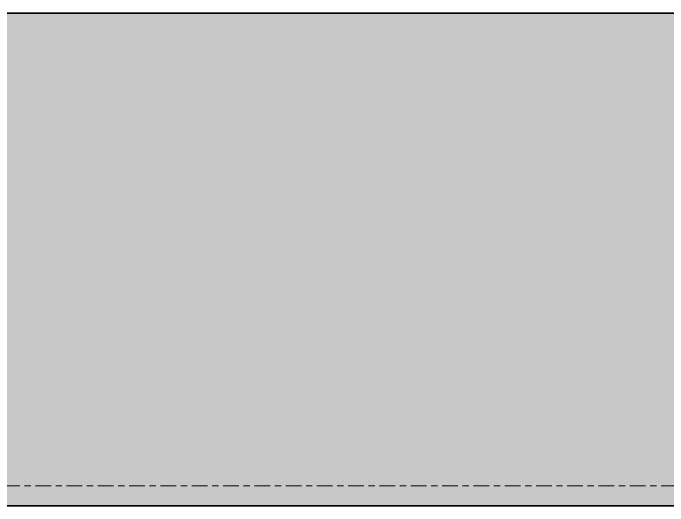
# Model space of a CAD drawing. Header units: centimetres. Extents: x -13467 to 3766, y -437 to 1921.
# Drawn here: x -8994.5 to -8928.1, y 44 to 94 of the extents above; entities that cross this region are included whole.
import ezdxf

# ---------------------------------------------------------------- set-up
doc = ezdxf.new("R2010")
doc.units = ezdxf.units.CM
doc.linetypes.add('Centre', pattern=[3.175, 0.635, -0.475, 1.59, -0.475])
for name, color, linetype, lineweight in [('A-FLOR', 7, 'Continuous', 9), ('A-FLOR-LEVL', 7, 'Continuous', 9), ('A-FLOR-PATT', 7, 'Continuous', 35)]:
    doc.layers.add(name, color=color, linetype=linetype, lineweight=lineweight)

# ---------------------------------------------------------------- blocks, each defined once
blk = doc.blocks.new('PQ_RVR_EST-01_ZZ_ZZ_MO_T_A_rvt-1-Sección 1-1')
at = {"layer": 'A-FLOR-PATT', "lineweight": 9, "true_color": 0x9a9a9a}
blk.add_hatch(color=253, dxfattribs=at).paths.add_polyline_path([(-6260.942, 44), (-6260.942, 94), (-11182.132, 94), (-11182.132, 44), (-6621.18, 44)])
at = {"layer": 'A-FLOR', "lineweight": 35}
for p, q in [((-6260.942, 94), (-9023.498, 94)), ((-11081.922, 44), (-6260.942, 44))]:
    blk.add_line(p, q, dxfattribs=at)

msp = doc.modelspace()

# ---------------------------------------------------------------- hatches: boundary and pattern name
at = {"layer": 'A-FLOR-PATT', "lineweight": 9, "true_color": 0x9a9a9a}
msp.add_hatch(color=253, dxfattribs=at).paths.add_polyline_path([(-6260.942, 44), (-6260.942, 94), (-11181.493, 94), (-11181.493, 44), (-6621.18, 44)])

# ---------------------------------------------------------------- linework, layer by layer
at = {"layer": 'A-FLOR', "lineweight": 35}
for p, q in [((-6260.942, 94), (-9023.498, 94)), ((-11097.922, 44), (-6260.942, 44))]:
    msp.add_line(p, q, dxfattribs=at)
at = {"layer": 'A-FLOR-LEVL', "color": 253, "linetype": 'Centre', "true_color": 0xaaaaaa}
for p, q in [((-13466.939, 94), (-6213.529, 94)), ((-13466.939, 46.025), (-6213.529, 46.025))]:
    msp.add_line(p, q, dxfattribs=at)

# ---------------------------------------------------------------- block references
at = {"lineweight": 5}
msp.add_blockref('PQ_RVR_EST-01_ZZ_ZZ_MO_T_A_rvt-1-Sección 1-1', (0, 0), dxfattribs=at)

doc.saveas('drawing.dxf')
